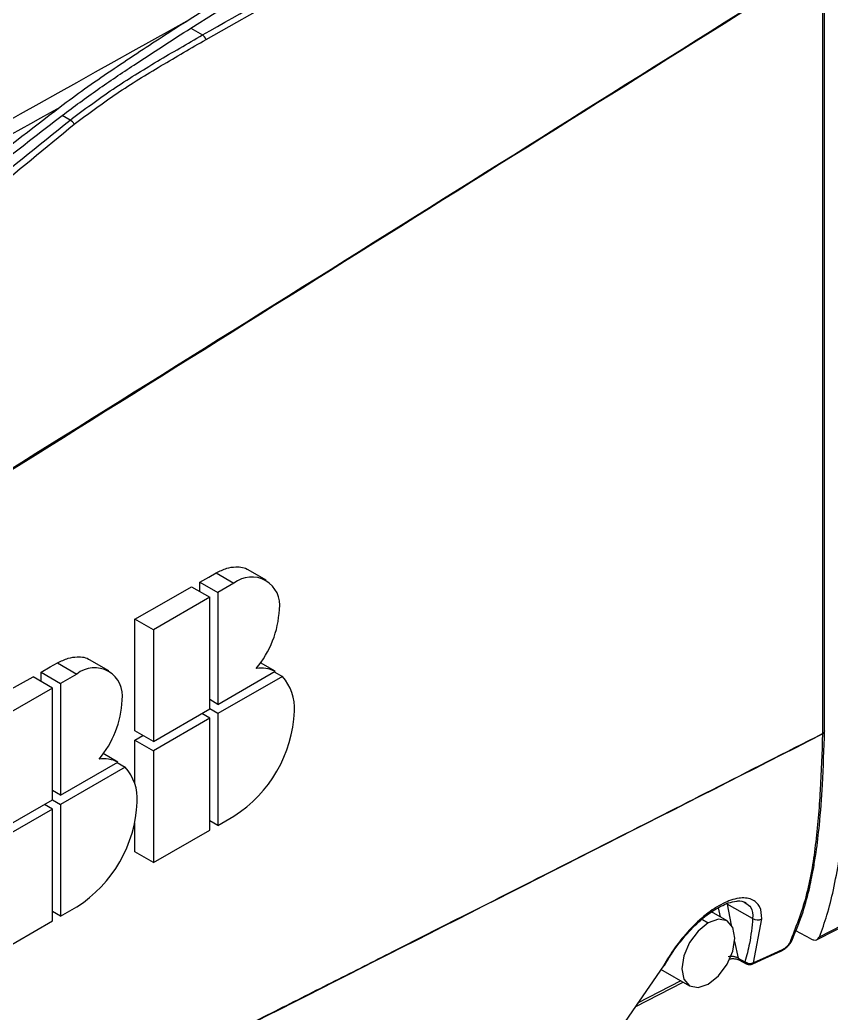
# Model space of a CAD drawing. Header units: millimetres. Extents: x -356 to 237, y 0 to 365.
# Drawn here: x -183.737 to -181.395, y 279.175 to 282.042 of the extents above; entities that cross this region are included whole.
import ezdxf

# ---------------------------------------------------------------- set-up
doc = ezdxf.new("R2010")
doc.units = ezdxf.units.MM

msp = doc.modelspace()

# ---------------------------------------------------------------- linework, layer by layer
at = {"color": 7, "linetype": 'Continuous', "lineweight": 25}
for p, q in [((-181.6399, 283.0627), (-183.2487, 282.0424)), ((-183.2432, 282.0188), (-181.6679, 283.018)), ((-183.1993, 281.9859), (-181.9868, 282.6709)), ((-181.42, 282.2094), (-181.4199, 279.9823)), ((-183.2432, 282.0188), (-183.2098, 281.9988)), ((-183.5923, 281.7533), (-183.6149, 281.7667)), ((-183.0264, 280.4253), (-183.0782, 280.4552)), ((-183.1707, 280.446), (-183.1189, 280.4161)), ((-183.2411, 280.406), (-183.1888, 280.3758)), ((-183.2176, 280.3924), (-183.2176, 280.4193)), ((-183.2176, 280.4193), (-183.1655, 280.3892)), ((-183.1189, 280.4161), (-183.1655, 280.3892)), ((-183.1888, 280.3758), (-183.3517, 280.2817)), ((-183.1888, 280.0533), (-183.1888, 280.3758)), ((-183.1655, 280.3892), (-183.1655, 280.0667)), ((-183.4054, 279.9902), (-183.4054, 280.3127)), ((-183.3517, 280.2817), (-183.4054, 280.3127)), ((-183.3517, 280.2817), (-183.3517, 279.9592)), ((-183.4802, 280.1633), (-183.536, 280.1954)), ((-183.6284, 280.1862), (-183.5728, 280.1541)), ((-183.0003, 280.1621), (-183.0424, 280.1864)), ((-183.6426, 280.1138), (-183.6989, 280.1463)), ((-183.6754, 280.1328), (-183.6754, 280.1596)), ((-183.6754, 280.1596), (-183.6193, 280.1272)), ((-183.5728, 280.1541), (-183.6193, 280.1272)), ((-183.1655, 280.0667), (-183.0003, 280.1621)), ((-182.9793, 280.1473), (-183.1655, 280.0398)), ((-183.0026, 280.1608), (-182.9793, 280.1473)), ((-183.6426, 280.1138), (-183.8055, 280.0197)), ((-183.6426, 279.7913), (-183.6426, 280.1138)), ((-183.6193, 280.1272), (-183.6193, 279.8047)), ((-183.1655, 280.0667), (-183.1888, 280.0802)), ((-183.3517, 279.9592), (-183.1888, 280.0533)), ((-183.1655, 280.0398), (-183.1888, 280.0533)), ((-183.1888, 280.0264), (-183.3517, 279.9324)), ((-183.1888, 280.0264), (-183.212, 280.0398)), ((-183.1888, 279.7039), (-183.1888, 280.0264)), ((-183.1655, 280.0398), (-183.1655, 279.7173)), ((-183.3517, 279.9592), (-183.4054, 279.9902)), ((-183.4054, 279.9633), (-183.3819, 279.9767)), ((-181.4145, 279.9903), (-181.4142, 279.9892)), ((-183.4054, 279.8375), (-183.4054, 279.9633)), ((-183.4054, 279.9633), (-183.3517, 279.9324)), ((-183.4541, 279.9001), (-183.4963, 279.9244)), ((-183.3517, 279.9324), (-183.3517, 279.6099)), ((-183.6193, 279.8047), (-183.4541, 279.9001)), ((-183.4331, 279.8853), (-183.6193, 279.7778)), ((-183.4564, 279.8988), (-183.4331, 279.8853)), ((-183.6193, 279.8047), (-183.6426, 279.8182)), ((-183.8055, 279.6972), (-183.6426, 279.7913)), ((-183.6426, 279.7644), (-183.8055, 279.6704)), ((-183.6426, 279.7644), (-183.6659, 279.7779)), ((-183.6426, 279.7913), (-183.6193, 279.7778)), ((-183.6426, 279.4419), (-183.6426, 279.7644)), ((-183.6193, 279.7778), (-183.6193, 279.4554)), ((-183.1655, 279.7173), (-183.1189, 279.7442)), ((-183.4054, 279.6408), (-183.4054, 279.7234)), ((-183.1655, 279.7173), (-183.1888, 279.7308)), ((-183.3517, 279.6099), (-183.1888, 279.7039)), ((-183.3517, 279.6099), (-183.4054, 279.6408)), ((-181.437, 279.3873), (-180.9565, 279.6316)), ((-181.4288, 279.3959), (-180.9474, 279.6415)), ((-183.6193, 279.4554), (-183.5728, 279.4822)), ((-181.7214, 279.4797), (-181.716, 279.4531)), ((-181.6218, 279.449), (-181.6955, 279.4898)), ((-181.6955, 279.4898), (-181.6833, 279.4297)), ((-181.6458, 279.4958), (-181.6431, 279.4936)), ((-183.6193, 279.4554), (-183.6426, 279.4688)), ((-181.6958, 279.4414), (-181.741, 279.4675)), ((-181.6193, 279.3204), (-181.5957, 279.4479)), ((-183.8055, 279.3479), (-183.6426, 279.4419)), ((-181.7669, 279.4459), (-181.7499, 279.4361)), ((-181.4539, 279.3896), (-181.4975, 279.4131)), ((-181.6737, 279.3826), (-181.664, 279.3345)), ((-181.664, 279.3345), (-181.6442, 279.3238)), ((-181.8793, 279.3122), (-181.9902, 279.1515)), ((-181.6607, 279.3289), (-181.66, 279.3285)), ((-181.66, 279.3285), (-181.6402, 279.3178)), ((-181.8875, 279.3021), (-181.804, 279.2539)), ((-181.9612, 279.1935), (-181.8226, 279.2647)), ((-181.829, 279.2683), (-181.9538, 279.2043))]:
    msp.add_line(p, q, dxfattribs=at)
at = {"color": 7, "linetype": 'Continuous', "lineweight": 25, "flags": 128}
for points in [[(-181.4141, 279.9904), (-181.4141, 281.0797), (-181.4142, 282.2174)], [(-183.2176, 280.4193), (-183.1913, 280.4342), (-183.1707, 280.446)], [(-183.4054, 280.3127), (-183.3133, 280.3649), (-183.2411, 280.406)], [(-183.6754, 280.1596), (-183.6491, 280.1745), (-183.6284, 280.1862)], [(-183.8634, 280.0532), (-183.7713, 280.1053), (-183.6989, 280.1463)], [(-181.4141, 279.9893), (-181.4141, 279.9893), (-181.4142, 279.9903)], [(-181.7499, 279.4361), (-181.7792, 279.4124), (-181.804, 279.3789), (-181.8206, 279.3407), (-181.8264, 279.3035), (-181.8206, 279.273), (-181.804, 279.2539), (-181.7792, 279.2491), (-181.7499, 279.2593)], [(-181.7499, 279.2593), (-181.7206, 279.2829), (-181.6958, 279.3164), (-181.6792, 279.3547), (-181.6733, 279.3919), (-181.6792, 279.4223), (-181.6958, 279.4414), (-181.7206, 279.4463), (-181.7499, 279.4361)], [(-181.5086, 279.3844), (-181.5082, 279.3854), (-181.5079, 279.3862)], [(-181.6234, 279.3169), (-181.586, 279.3339), (-181.5408, 279.3544)], [(-181.5367, 279.3581), (-181.5829, 279.337), (-181.6193, 279.3204)], [(-181.5401, 279.3547), (-181.5402, 279.3547), (-181.5408, 279.3544)]]:
    msp.add_lwpolyline(points, dxfattribs=at)
at = {"color": 7, "linetype": 'Continuous', "lineweight": 25}
for centre, radius, start, end in [((-183.2291, 281.9724), 0.0328, 24.3924, 53.8157), ((-183.6105, 281.7219), 0.0363, 32.6949, 59.7895), ((-183.0678, 280.3534), 0.0809, 350.7859, 129.2028), ((-183.2724, 280.3537), 0.2847, 319.8786, 357.3385), ((-183.5217, 280.0914), 0.0809, 350.7871, 129.2015), ((-183.0411, 280.0753), 0.0959, 64.7777, 98.1299), ((-183.0817, 280.0554), 0.1376, 356.3002, 41.9115), ((-183.7262, 280.0917), 0.2846, 319.8772, 357.34), ((-183.3234, 280.0638), 0.3794, 302.6065, 357.3938), ((-181.4242, 279.9904), 0.0101, 294.6545, 353.5923), ((-183.495, 279.8132), 0.096, 64.795, 98.1127), ((-183.5355, 279.7934), 0.1376, 356.3, 41.9089), ((-183.7772, 279.8018), 0.3794, 302.6063, 357.3936), ((-181.6079, 279.4676), 0.0232, 233.3526, 301.8714), ((-181.5197, 279.3901), 0.0125, 294.422, 332.995), ((-181.6567, 279.3359), 0.00805, 187.0453, 239.9082), ((-181.6556, 279.3358), 0.00846, 188.3959, 238.9016), ((-181.5433, 279.3614), 0.00745, 296.0295, 333.5339), ((-181.8806, 279.319), 0.00689, 280.9442, 328.4001), ((-181.6362, 279.3248), 0.00807, 187.5403, 250.0999)]:
    msp.add_arc(centre, radius, start, end, dxfattribs=at)
for points, knots in [([(-183.2098, 281.9988), (-182.9804, 282.1288), (-182.5765, 282.3577), (-182.1727, 282.5869), (-181.9983, 282.686)], [0, 0, 0, 0, 0.567839, 1, 1, 1, 1]), ([(-181.4201, 282.2116), (-182.2845, 281.6691), (-183.2107, 281.0878), (-184.202, 280.4728), (-184.3882, 280.3574), (-184.5745, 280.2421), (-184.7609, 280.1267), (-184.9477, 280.0119), (-185.1309, 279.8967), (-185.2947, 279.8025), (-185.4442, 279.7494), (-185.574, 279.7372), (-185.7032, 279.7102), (-185.8342, 279.6585), (-185.978, 279.5785), (-186.1308, 279.4652), (-186.2854, 279.3168), (-186.4299, 279.1457), (-186.5112, 279.0179), (-186.5523, 278.9533)], [0, 0, 0, 0, 0.498608, 0.534283, 0.569965, 0.605654, 0.64135, 0.677054, 0.712772, 0.747153, 0.769195, 0.78955, 0.810673, 0.833452, 0.858066, 0.890911, 0.926086, 0.962595, 1, 1, 1, 1]), ([(-181.42, 282.2094), (-182.2857, 281.6668), (-183.5157, 280.8958), (-184.8021, 280.0904), (-185.2782, 279.8012), (-185.4506, 279.7356), (-185.6261, 279.7223), (-185.7979, 279.665), (-185.9662, 279.5737), (-186.1293, 279.4512), (-186.2816, 279.3034), (-186.4238, 279.1334), (-186.5036, 279.0068), (-186.544, 278.9427)], [0, 0, 0, 0, 0.499417, 0.709662, 0.74202, 0.77164, 0.798727, 0.827516, 0.859408, 0.892006, 0.926865, 0.963017, 1, 1, 1, 1]), ([(-183.2487, 282.0424), (-183.8264, 281.7196), (-184.6312, 281.2701), (-185.663, 280.6944), (-186.116, 280.4396), (-186.3423, 280.3122)], [0, 0, 0, 0, 0.560114, 0.78017, 1, 1, 1, 1]), ([(-183.2487, 282.0424), (-183.2745, 282.0259), (-183.3251, 281.9936), (-183.4004, 281.9444), (-183.4751, 281.8943), (-183.5492, 281.8436), (-183.5972, 281.8078), (-183.6206, 281.7904)], [0, 0, 0, 0, 0.204774, 0.400386, 0.600258, 0.805289, 1, 1, 1, 1]), ([(-183.6149, 281.7667), (-183.5809, 281.7918), (-183.513, 281.8418), (-183.3887, 281.9253), (-183.2983, 281.9834), (-183.2432, 282.0188)], [0, 0, 0, 0, 0.282288, 0.562892, 1, 1, 1, 1]), ([(-183.5923, 281.7533), (-183.5513, 281.7836), (-183.4698, 281.844), (-183.3404, 281.9233), (-183.2533, 281.9737), (-183.2098, 281.9988)], [0, 0, 0, 0, 0.336114, 0.668573, 1, 1, 1, 1]), ([(-183.58, 281.7415), (-183.5394, 281.7716), (-183.4585, 281.8318), (-183.3297, 281.9107), (-183.2427, 281.9609), (-183.1993, 281.9859)], [0, 0, 0, 0, 0.334721, 0.667739, 1, 1, 1, 1]), ([(-183.6206, 281.7904), (-183.7048, 281.7255), (-183.8818, 281.5891), (-184.1439, 281.3919), (-184.4159, 281.1896), (-184.6835, 280.9923), (-184.9569, 280.7926), (-185.2224, 280.5976), (-185.4857, 280.4103), (-185.7333, 280.2745), (-185.9461, 280.1531), (-186.1269, 280.0368), (-186.2891, 279.9141), (-186.4296, 279.783), (-186.5521, 279.6507), (-186.6683, 279.5066), (-186.7761, 279.3525), (-186.8745, 279.1907), (-186.962, 279.0232), (-187.0378, 278.8523), (-187.1007, 278.6798), (-187.1503, 278.5077), (-187.1857, 278.3381), (-187.2067, 278.1731), (-187.2126, 278.0151), (-187.204, 277.8658), (-187.1805, 277.7269), (-187.1427, 277.5998), (-187.0905, 277.4862), (-187.0248, 277.3874), (-186.9461, 277.3051), (-186.8557, 277.2404), (-186.7545, 277.1944), (-186.6438, 277.1674), (-186.5251, 277.1613), (-186.4249, 277.1689), (-186.3663, 277.1845), (-186.3482, 277.1894)], [0, 0, 0, 0, 0.04659, 0.097949, 0.143742, 0.195198, 0.243679, 0.29212, 0.339654, 0.385153, 0.415758, 0.447037, 0.479331, 0.504731, 0.531198, 0.558287, 0.585816, 0.613557, 0.641265, 0.668577, 0.695441, 0.721679, 0.747031, 0.771324, 0.794484, 0.816266, 0.836769, 0.856069, 0.874217, 0.891392, 0.907837, 0.923838, 0.939837, 0.956275, 0.973477, 0.991785, 1, 1, 1, 1]), ([(-186.3265, 280.2942), (-186.0255, 280.4594), (-185.4231, 280.79), (-184.5224, 281.2911), (-183.9212, 281.624), (-183.6206, 281.7904)], [0, 0, 0, 0, 0.333204, 0.666683, 1, 1, 1, 1]), ([(-186.8288, 277.284), (-186.8571, 277.2985), (-186.9379, 277.3397), (-187.0404, 277.4601), (-187.1291, 277.6312), (-187.1803, 277.8379), (-187.1947, 278.0702), (-187.1717, 278.3231), (-187.1125, 278.5875), (-187.0187, 278.8566), (-186.8939, 279.1207), (-186.7495, 279.3591), (-186.5952, 279.5669), (-186.4376, 279.7432), (-186.2712, 279.8972), (-186.0953, 280.0251), (-185.919, 280.1379), (-185.6962, 280.2649), (-185.4231, 280.4156), (-185.1268, 280.6356), (-184.8238, 280.8563), (-184.521, 281.0798), (-184.2182, 281.3053), (-183.9155, 281.5337), (-183.7153, 281.6889), (-183.6149, 281.7667)], [0, 0, 0, 0, 0.015151, 0.043239, 0.07368, 0.107159, 0.144381, 0.184781, 0.228419, 0.27393, 0.321059, 0.368177, 0.407242, 0.444936, 0.481352, 0.515661, 0.549011, 0.581618, 0.638568, 0.69824, 0.75821, 0.818307, 0.878586, 0.939125, 1, 1, 1, 1]), ([(-186.9033, 278.9577), (-186.8715, 279.0228), (-186.8079, 279.153), (-186.6937, 279.3369), (-186.5687, 279.5105), (-186.4336, 279.6682), (-186.2929, 279.8077), (-186.1258, 279.9436), (-185.9314, 280.0723), (-185.7158, 280.2065), (-185.4934, 280.326), (-185.1555, 280.5479), (-184.7121, 280.8855), (-184.1431, 281.3066), (-183.776, 281.6043), (-183.5923, 281.7533)], [0, 0, 0, 0, 0.0495683, 0.0990965, 0.1478825, 0.1958557, 0.2409606, 0.2832985, 0.3430113, 0.4003575, 0.456974, 0.5156638, 0.6766964, 0.8381689, 1, 1, 1, 1]), ([(-184.0834, 281.3366), (-183.9985, 281.4028), (-183.8288, 281.5353), (-183.6629, 281.6728), (-183.58, 281.7415)], [0, 0, 0, 0, 0.49969, 1, 1, 1, 1]), ([(-183.1707, 280.446), (-183.1605, 280.451), (-183.1424, 280.4601), (-183.1105, 280.4651), (-183.0873, 280.4622), (-183.0774, 280.4547), (-183.0774, 280.4547)], [0, 0, 0, 0, 0.346336, 0.616934, 0.999682, 1, 1, 1, 1]), ([(-183.6284, 280.1862), (-183.6182, 280.1913), (-183.6001, 280.2004), (-183.5681, 280.2053), (-183.5447, 280.2027), (-183.535, 280.1949), (-183.535, 280.1949)], [0, 0, 0, 0, 0.34728, 0.618089, 0.999692, 1, 1, 1, 1]), ([(-181.4288, 279.3959), (-181.4213, 279.4165), (-181.4052, 279.4608), (-181.3873, 279.5346), (-181.37, 279.6264), (-181.355, 279.7399), (-181.3418, 279.878), (-181.3358, 279.9771), (-181.3326, 280.0301)], [0, 0, 0, 0, 0.101902, 0.219505, 0.353404, 0.537346, 0.752792, 1, 1, 1, 1]), ([(-186.3725, 277.4046), (-186.3261, 277.4027), (-186.2295, 277.3988), (-186.0809, 277.436), (-185.9289, 277.5004), (-185.7788, 277.5938), (-185.6325, 277.7098), (-185.5028, 277.8475), (-185.362, 277.9696), (-185.2144, 278.0693), (-185.0592, 278.1433), (-184.9082, 278.2197), (-184.5301, 278.4087), (-183.366, 278.9931), (-182.2548, 279.5573), (-181.42, 279.9812)], [0, 0, 0, 0, 0.024658, 0.05138, 0.080816, 0.112535, 0.145417, 0.180131, 0.213323, 0.244674, 0.274834, 0.304932, 0.335026, 0.500369, 1, 1, 1, 1]), ([(-186.3684, 277.416), (-186.3229, 277.4137), (-186.2276, 277.4088), (-186.0806, 277.4444), (-185.9299, 277.5074), (-185.7926, 277.5917), (-185.6693, 277.6868), (-185.5623, 277.7878), (-185.4481, 277.9042), (-185.3375, 277.9909), (-185.2528, 278.0463), (-185.2175, 278.0671), (-185.2024, 278.0756), (-185.1947, 278.0799), (-185.1893, 278.0829), (-185.1844, 278.0855), (-185.1765, 278.0894), (-185.1483, 278.1036), (-185.0888, 278.1334), (-184.9886, 278.1835), (-184.8662, 278.2446), (-184.7274, 278.314), (-184.5778, 278.3888), (-184.4528, 278.4513), (-184.3589, 278.4983), (-184.3026, 278.5265), (-184.2445, 278.5556), (-184.1846, 278.5856), (-184.1228, 278.6166), (-184.0592, 278.6485), (-183.9937, 278.6813), (-183.8231, 278.767), (-183.555, 278.9016), (-183.2794, 279.0404), (-183.1006, 279.1306), (-183.0119, 279.1754), (-182.9247, 279.2194), (-182.8389, 279.2627), (-182.7546, 279.3054), (-182.6384, 279.3642), (-182.4782, 279.4452), (-182.2622, 279.5546), (-182.0118, 279.6816), (-181.7272, 279.826), (-181.5262, 279.9283), (-181.4199, 279.9823)], [0, 0, 0, 0, 0.024245, 0.050775, 0.079894, 0.111315, 0.136507, 0.163023, 0.189861, 0.22361, 0.237823, 0.243918, 0.2455, 0.247075, 0.248644, 0.248814, 0.250039, 0.253341, 0.265667, 0.285619, 0.313194, 0.33875, 0.368552, 0.402596, 0.413435, 0.424642, 0.436217, 0.448159, 0.46047, 0.473147, 0.486192, 0.499604, 0.575175, 0.646508, 0.664491, 0.682184, 0.699587, 0.7167, 0.733523, 0.750056, 0.78632, 0.829454, 0.87945, 0.936302, 1, 1, 1, 1]), ([(-181.42, 279.9812), (-181.4217, 279.927), (-181.4253, 279.8196), (-181.4387, 279.6625), (-181.4623, 279.5133), (-181.4976, 279.4224), (-181.5146, 279.3787)], [0, 0, 0, 0, 0.265411, 0.524708, 0.77142, 1, 1, 1, 1]), ([(-181.5079, 279.3862), (-181.4967, 279.4131), (-181.476, 279.4629), (-181.4576, 279.5339), (-181.4461, 279.5912), (-181.4366, 279.6507), (-181.4272, 279.7301), (-181.4188, 279.847), (-181.4158, 279.9376), (-181.4141, 279.9893)], [0, 0, 0, 0, 0.142418, 0.263034, 0.357361, 0.427734, 0.557339, 0.747628, 1, 1, 1, 1]), ([(-181.42, 279.9812), (-181.4199, 279.9814), (-181.4199, 279.9818), (-181.4199, 279.9822), (-181.4199, 279.9823)], [0, 0, 0, 0, 0.558995, 1, 1, 1, 1]), ([(-181.4142, 279.9892), (-181.4148, 279.9878), (-181.4159, 279.9849), (-181.4185, 279.9832), (-181.4199, 279.9823)], [0, 0, 0, 0, 0.472379, 1, 1, 1, 1]), ([(-181.5957, 279.4479), (-181.596, 279.4601), (-181.5966, 279.4831), (-181.6252, 279.5083), (-181.6656, 279.5088), (-181.7108, 279.492), (-181.7588, 279.46), (-181.805, 279.4162), (-181.8464, 279.3663), (-181.8686, 279.3298), (-181.8793, 279.3122)], [0, 0, 0, 0, 0.087761, 0.164391, 0.255399, 0.374325, 0.519778, 0.681998, 0.847007, 1, 1, 1, 1]), ([(-181.8748, 279.3152), (-181.8679, 279.3269), (-181.8543, 279.3497), (-181.8261, 279.3879), (-181.7897, 279.4287), (-181.7528, 279.461), (-181.7289, 279.4751), (-181.723, 279.4787)], [0, 0, 0, 0, 0.181391, 0.353023, 0.630881, 0.90808, 1, 1, 1, 1]), ([(-181.723, 279.4787), (-181.7214, 279.4797), (-181.7184, 279.4817), (-181.7151, 279.4831), (-181.7136, 279.4837)], [0, 0, 0, 0, 0.541663, 1, 1, 1, 1]), ([(-181.7136, 279.4837), (-181.7063, 279.4874), (-181.6922, 279.4947), (-181.6765, 279.4971), (-181.6688, 279.4983)], [0, 0, 0, 0, 0.5128369, 1, 1, 1, 1]), ([(-181.6688, 279.4983), (-181.6673, 279.4987), (-181.6583, 279.5009), (-181.6492, 279.4977), (-181.6417, 279.495)], [0, 0, 0, 0, 0.170124, 1, 1, 1, 1]), ([(-181.6431, 279.4936), (-181.6368, 279.4896), (-181.6212, 279.4797), (-181.6215, 279.4605), (-181.6218, 279.449)], [0, 0, 0, 0, 0.398071, 1, 1, 1, 1]), ([(-181.6218, 279.449), (-181.624, 279.4245), (-181.6278, 279.3821), (-181.6393, 279.3411), (-181.6442, 279.3238)], [0, 0, 0, 0, 0.5769, 1, 1, 1, 1]), ([(-181.4539, 279.3896), (-181.451, 279.3883), (-181.4457, 279.3859), (-181.4351, 279.3865), (-181.4311, 279.3924), (-181.4288, 279.3959)], [0, 0, 0, 0, 0.321955, 0.592101, 1, 1, 1, 1]), ([(-181.5401, 279.3547), (-181.5385, 279.3555), (-181.5352, 279.3572), (-181.5288, 279.3614), (-181.5213, 279.3676), (-181.5142, 279.375), (-181.511, 279.3805), (-181.5098, 279.3826)], [0, 0, 0, 0, 0.1271991, 0.2649616, 0.5507012, 0.8213152, 1, 1, 1, 1]), ([(-181.5146, 279.3787), (-181.5157, 279.3769), (-181.5181, 279.3727), (-181.5224, 279.3682), (-181.5265, 279.3646), (-181.5299, 279.3621), (-181.5332, 279.3598), (-181.5356, 279.3587), (-181.5367, 279.3581)], [0, 0, 0, 0, 0.211399, 0.469054, 0.607385, 0.745757, 0.87875, 1, 1, 1, 1]), ([(-181.6647, 279.3349), (-181.6657, 279.3353), (-181.6677, 279.3362), (-181.671, 279.3373), (-181.6747, 279.3382), (-181.6795, 279.3389), (-181.6856, 279.3394), (-181.6902, 279.3387), (-181.6927, 279.3383)], [0, 0, 0, 0, 0.110006, 0.233123, 0.366553, 0.506752, 0.736902, 1, 1, 1, 1]), ([(-181.664, 279.3345), (-181.6641, 279.3346), (-181.6644, 279.3347), (-181.6646, 279.3348), (-181.6647, 279.3349)], [0, 0, 0, 0, 0.555867, 1, 1, 1, 1]), ([(-181.6891, 279.3317), (-181.6858, 279.3322), (-181.6809, 279.3329), (-181.6742, 279.3325), (-181.6693, 279.3318), (-181.6648, 279.3307), (-181.6621, 279.3295), (-181.6607, 279.3289)], [0, 0, 0, 0, 0.34089, 0.517434, 0.689223, 0.851485, 1, 1, 1, 1]), ([(-181.6192, 279.3204), (-181.6212, 279.3196), (-181.6252, 279.3178), (-181.6321, 279.3178), (-181.6388, 279.3197), (-181.6424, 279.3224), (-181.6442, 279.3238)], [0, 0, 0, 0, 0.232646, 0.491458, 0.75531, 1, 1, 1, 1]), ([(-181.6401, 279.3179), (-181.6393, 279.3175), (-181.6377, 279.3166), (-181.6349, 279.3159), (-181.6321, 279.3156), (-181.6292, 279.3156), (-181.6258, 279.316), (-181.6236, 279.3168), (-181.6221, 279.3174)], [0, 0, 0, 0, 0.152382, 0.300149, 0.455374, 0.610203, 0.756501, 1, 1, 1, 1]), ([(-181.6193, 279.3204), (-181.6199, 279.3193), (-181.6208, 279.3179), (-181.6223, 279.3174), (-181.6227, 279.3174)], [0, 0, 0, 0, 0.776649, 1, 1, 1, 1])]:
    msp.add_open_spline(points, degree=3, knots=knots, dxfattribs=at)

doc.saveas('drawing.dxf')
